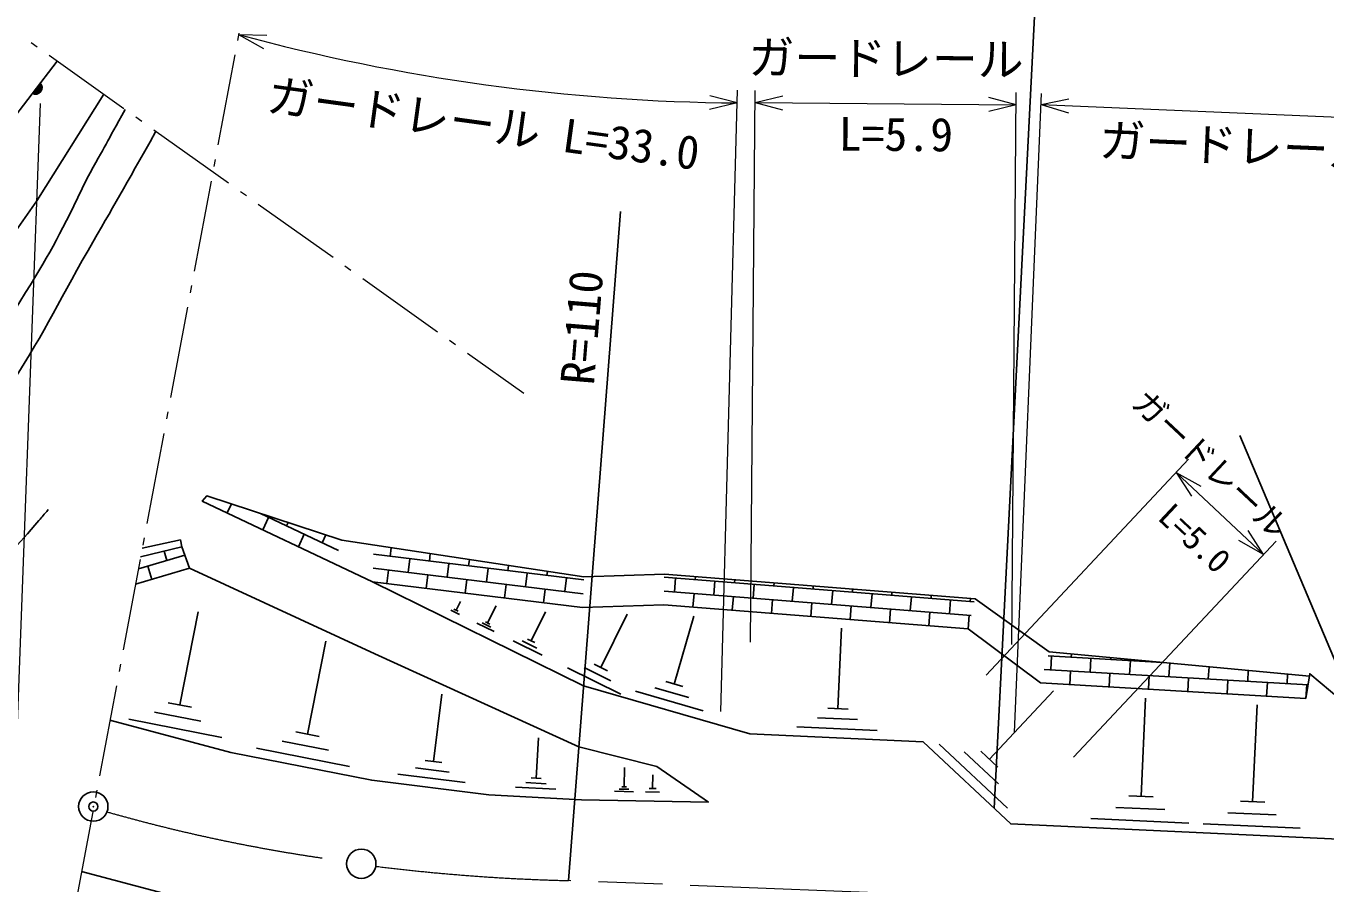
# Model space of a CAD drawing. Units: millimetres, scale not verified. Extents: x 40000 to 680000, y 20000 to 380000.
# Drawn here: x 340887 to 411763, y 278415 to 325142 of the extents above; entities that cross this region are included whole.
import ezdxf
from ezdxf.enums import TextEntityAlignment as Align

# ---------------------------------------------------------------- set-up
doc = ezdxf.new("R2010")
doc.units = ezdxf.units.MM
doc.header["$LTSCALE"] = 1000
doc.header["$PDMODE"] = 32
doc.header["$PDSIZE"] = 500
doc.linetypes.add('CHAIN', pattern=[18.5, 12, -1.5, 3.5, -1.5])
for name, color, linetype, lineweight in [('M-BGD', 7, 'Continuous', 25), ('M-BMK', 2, 'CHAIN', 13), ('M-BMK-HTXT', 7, 'Continuous', 13), ('M-BMK-SRVR', 3, 'Continuous', 25), ('M-STR-HTXT', 7, 'Continuous', 13), ('M-STR-STRC', 7, 'Continuous', 25)]:
    doc.layers.add(name, color=color, linetype=linetype, lineweight=lineweight)
doc.layers.add('M-OTRS', color=6, linetype='Continuous')
doc.styles.add('ＭＳ ゴシック', font='')
doc.styles.get('ＭＳ ゴシック').set_extended_font_data('MS Gothic')

msp = doc.modelspace()

# ---------------------------------------------------------------- linework, layer by layer
at = {"layer": 'M-BGD'}
for p, q in [((413110, 288489), (407071, 302811)), ((351853, 298592), (352085, 299080)), ((357922, 296545), (353675, 298558)), ((353796, 297671), (354117, 298348)), ((355088, 297888), (355173, 298066)), ((355738, 296750), (356060, 297427)), ((357031, 296967), (357232, 297390)), ((349550, 296285), (347013, 295537)), ((349380, 296751), (347137, 296199)), ((348563, 295994), (348411, 296512)), ((349380, 296751), (349807, 295579)), ((371302, 294937), (359836, 296337)), ((360747, 296226), (360804, 296696)), ((362881, 295965), (362931, 296375)), ((346857, 294709), (349807, 295579)), ((347744, 294971), (347532, 295690)), ((371269, 294185), (359809, 295585)), ((361723, 295351), (361814, 296095)), ((363857, 295090), (363948, 295835)), ((365015, 295704), (365058, 296055)), ((365991, 294830), (366082, 295574)), ((367149, 295444), (367185, 295735)), ((360565, 294737), (360656, 295481)), ((362699, 294476), (362790, 295221)), ((364833, 294215), (364924, 294960)), ((368125, 294569), (368216, 295313)), ((369283, 295183), (369312, 295414)), ((370260, 294308), (370350, 295053)), ((392587, 293743), (375689, 295085)), ((376237, 294289), (376297, 295037)), ((377368, 294952), (377382, 295128)), ((378380, 294119), (378440, 294867)), ((379511, 294781), (379525, 294958)), ((366967, 293955), (367058, 294699)), ((369102, 293694), (369192, 294439)), ((392420, 293004), (375672, 294334)), ((377249, 293456), (377309, 294204)), ((380524, 293949), (380583, 294696)), ((381655, 294611), (381669, 294787)), ((382667, 293779), (382726, 294526)), ((383798, 294441), (383812, 294617)), ((384810, 293608), (384870, 294356)), ((385941, 294271), (385955, 294447)), ((386953, 293438), (387013, 294186)), ((388084, 294101), (388098, 294277)), ((364337, 293294), (364572, 293772)), ((366053, 292593), (366517, 293534)), ((379393, 293286), (379452, 294034)), ((381536, 293116), (381595, 293864)), ((383679, 292946), (383739, 293694)), ((385822, 292776), (385882, 293523)), ((389097, 293268), (389156, 294016)), ((390228, 293931), (390242, 294107)), ((391240, 293098), (391299, 293846)), ((392371, 293760), (392385, 293936)), ((349277, 288121), (350270, 293193)), ((364517, 293058), (364040, 293293)), ((364457, 293236), (364218, 293353)), ((368435, 291620), (369215, 293205)), ((372226, 290164), (373660, 293074)), ((376227, 289259), (377298, 292961)), ((387966, 292606), (388025, 293353)), ((390109, 292435), (390168, 293183)), ((392252, 292265), (392312, 293013)), ((366408, 292126), (365467, 292590)), ((366230, 292360), (365760, 292592)), ((366171, 292535), (365935, 292651)), ((385154, 287922), (385356, 292311)), ((356238, 286534), (357231, 291606)), ((369032, 290833), (367447, 291614)), ((368733, 291227), (367941, 291617)), ((368633, 291522), (368237, 291718)), ((402838, 290438), (396608, 290799)), ((396761, 290039), (396805, 290787)), ((397878, 290725), (397888, 290900)), ((398908, 289914), (398951, 290663)), ((400024, 290601), (400030, 290700)), ((373323, 288720), (370412, 290153)), ((372774, 289442), (371319, 290159)), ((372590, 289985), (371862, 290343)), ((410786, 289226), (396399, 290060)), ((397791, 289228), (397835, 289977)), ((401054, 289790), (401098, 290539)), ((402171, 290477), (402172, 290500)), ((403201, 289666), (403243, 290400)), ((405347, 289541), (405385, 290200)), ((407493, 289417), (407527, 290001)), ((376690, 289126), (375765, 289393)), ((399938, 289103), (399981, 289852)), ((402084, 288979), (402127, 289728)), ((404230, 288855), (404274, 289604)), ((406377, 288730), (406420, 289479)), ((408523, 288606), (408567, 289355)), ((409640, 289293), (409669, 289801)), ((410670, 288482), (410713, 289231)), ((363103, 285040), (363560, 288713)), ((377810, 287799), (374109, 288869)), ((377019, 288529), (375168, 289064)), ((393409, 285168), (396904, 288895)), ((401679, 283145), (401927, 288487)), ((349911, 287997), (348643, 288245)), ((385703, 287897), (384606, 287947)), ((407764, 282849), (408009, 288135)), ((351565, 286356), (346492, 287349)), ((350421, 287239), (347884, 287735)), ((386227, 287323), (384032, 287424)), ((356872, 286410), (355604, 286658)), ((387299, 286724), (382909, 286926)), ((358526, 284769), (353453, 285762)), ((357382, 285651), (354846, 286148)), ((368708, 284134), (368830, 286324)), ((394398, 282489), (390672, 285984)), ((363562, 284983), (362644, 285097)), ((393904, 283829), (392040, 285576)), ((393875, 284731), (392943, 285605)), ((364826, 283893), (361152, 284350)), ((363964, 284467), (362128, 284695)), ((373498, 283664), (373517, 284704)), ((375047, 283563), (375061, 284315)), ((369772, 283526), (367583, 283648)), ((369240, 283830), (368145, 283891)), ((368982, 284119), (368434, 284150)), ((373755, 283529), (373235, 283539)), ((373628, 283662), (373368, 283667)), ((375235, 283560), (374860, 283567)), ((374013, 283394), (372973, 283414)), ((375420, 283368), (374668, 283382)), ((402347, 283114), (401011, 283176)), ((408424, 282818), (407103, 282879)), ((402983, 282415), (400312, 282539)), ((409055, 282127), (406411, 282249)), ((404288, 281686), (398946, 281933)), ((410346, 281404), (405059, 281650))]:
    msp.add_line(p, q, dxfattribs=at)
for points in [[(228829, 267969), (242557, 272240), (248561, 274460), (262444, 279579), (289915, 289518), (301335, 293760), (307759, 296051), (314316, 298754), (319435, 301425), (325676, 305174), (332497, 310313), (338480, 317879), (342591, 323233)], [(228943, 261470), (244162, 267267), (250533, 269647), (270163, 277047), (291687, 284855), (302847, 289055), (309379, 291805), (316152, 294813), (322110, 297589), (330604, 302817), (335994, 307802), (341486, 315618), (345135, 321422)], [(358109, 297102), (350742, 299521), (350493, 299237), (359783, 294832)], [(347226, 296673), (349302, 297121), (349380, 296751)], [(410858, 289690), (396669, 291013), (392627, 293917), (375693, 295262), (371309, 295114), (358109, 297102)], [(378088, 282819), (375281, 284762), (371029, 285833), (359906, 290903), (349807, 295579)], [(359783, 294832), (371288, 289165), (380353, 286542), (389809, 286108), (394577, 281636), (417898, 280553), (424361, 280376)], [(410670, 288482), (396190, 289321), (392252, 292265), (375655, 293583), (371236, 293434), (359783, 294832)], [(410670, 288482), (410879, 289826), (413132, 287937)], [(345466, 287295), (352051, 285527), (359736, 284022), (366118, 283228), (371182, 282947), (378088, 282819)], [(343919, 279048), (353355, 276538), (360600, 275711), (367987, 275135)]]:
    msp.add_lwpolyline(points, dxfattribs=at)
for radius, start, end in [(354, 241.27628, 43.68146), (283, 243.50032, 41.45742), (212, 247.24664, 37.71109), (142, 254.95837, 29.99936), (100, 265.27604, 19.6817)]:
    msp.add_arc((341406, 321779), radius, start, end, dxfattribs=at)
msp.add_open_spline([(346292, 320598), (345251, 318704), (345251, 318704), (344209, 316809)], degree=3, dxfattribs=at)
for points, knots in [([(347974, 319401), (346183, 316234), (345727, 315431), (344270, 312897), (342545, 309895), (341751, 308103), (339812, 305234), (338394, 303137), (337629, 301907), (335849, 300107), (334498, 298741), (333607, 298116), (332141, 296874), (331313, 296172), (330842, 295789), (330008, 295094), (329710, 294845), (329543, 294706), (329245, 294458), (326954, 292557), (326209, 291978), (323325, 289659)], [0, 0, 0, 0, 1, 1, 1, 2, 2, 2, 3, 3, 3, 4, 4, 4, 5, 5, 5, 6, 6, 6, 7, 7, 7, 7]), ([(319759, 290484), (322258, 292282), (322885, 292732), (324887, 294175), (326503, 295341), (327510, 295866), (329024, 297162), (331900, 299625), (333505, 301052), (335962, 303933), (338062, 306394), (339161, 307859), (340865, 310609), (342314, 312948), (342777, 313846), (344209, 316809)], [0, 0, 0, 0, 1, 1, 1, 2, 2, 2, 3, 3, 3, 4, 4, 4, 5, 5, 5, 5]), ([(330064, 285701), (330832, 286068), (331091, 286181), (331681, 286598), (332174, 286945), (332440, 287160), (332866, 287585), (333423, 288140), (333642, 288535), (334140, 289143), (334911, 290087), (335339, 290618), (336113, 291559), (336236, 291709), (336311, 291788), (336432, 291941), (337272, 293006), (337673, 293657), (338533, 294707), (339677, 296102), (340421, 296795), (341589, 298172), (341788, 298407), (341853, 298481), (342098, 298776)], [0, 0, 0, 0, 1, 1, 1, 2, 2, 2, 3, 3, 3, 4, 4, 4, 5, 5, 5, 6, 6, 6, 7, 7, 7, 8, 8, 8, 8])]:
    msp.add_open_spline(points, degree=3, knots=knots, dxfattribs=at)
at = {"layer": 'M-BMK'}
msp.add_line((426051, 276367), (370464, 278545), dxfattribs=at)
for centre, radius, start, end in [((370127, 369411), 90584, 254.09428, 262.5474), ((373081, 384702), 106189, 262.9002, 268.58809)]:
    msp.add_arc(centre, radius, start, end, dxfattribs=at)
at = {"layer": 'M-BMK-HTXT'}
for p, q in [((352494, 324749), (352420, 324356)), ((341171, 324244), (341497, 324012)), ((342148, 323548), (346222, 320648)), ((352272, 323569), (351350, 318655)), ((346873, 320184), (347199, 319952)), ((347851, 319488), (351924, 316589)), ((351203, 317869), (351129, 317476)), ((350982, 316690), (350059, 311775)), ((352576, 316125), (352902, 315893)), ((353553, 315429), (357627, 312529)), ((358278, 312065), (358604, 311833)), ((359256, 311369), (363329, 308469)), ((349912, 310989), (349838, 310596)), ((349691, 309810), (348768, 304895)), ((363981, 308005), (364307, 307773)), ((364958, 307309), (368034, 305120)), ((348621, 304109), (348547, 303716)), ((348400, 302930), (347478, 298015)), ((347330, 297229), (347256, 296836)), ((347109, 296050), (346187, 291135)), ((346039, 290349), (345965, 289956)), ((345818, 289170), (344896, 284256)), ((344748, 283469), (344674, 283076)), ((344527, 282290), (343605, 277376))]:
    msp.add_line(p, q, dxfattribs=at)
at = {"layer": 'M-BMK-SRVR'}
msp.add_line((370464, 278545), (373293, 315024), dxfattribs=at)
for centre in [(344556, 282583), (359168, 279463)]:
    msp.add_circle(centre, 800, dxfattribs=at)
at = {"layer": 'M-OTRS'}
msp.add_point((344556, 282583), dxfattribs=at)
at = {"layer": 'M-STR-HTXT'}
for p, q in [((352480, 324675), (353830, 323921)), ((352480, 324675), (354026, 324645)), ((379661, 320946), (378164, 321334)), ((378768, 287772), (379679, 321639)), ((380395, 291542), (380648, 321631)), ((380643, 320968), (382146, 321330)), ((394875, 320848), (393378, 321236)), ((394628, 291423), (394880, 321512)), ((394789, 286631), (396261, 321453)), ((396236, 320853), (397751, 321164)), ((341653, 320919), (340182, 281224)), ((379661, 320946), (378158, 320584)), ((380643, 320968), (394875, 320848)), ((380643, 320968), (382139, 320580)), ((394875, 320848), (393372, 320486)), ((396236, 320853), (426020, 319593)), ((396236, 320853), (397719, 320415)), ((393229, 289755), (404274, 301532)), ((403590, 300802), (408359, 296330)), ((403590, 300802), (404428, 299503)), ((403590, 300802), (404941, 300050)), ((397998, 285283), (409043, 297059)), ((408359, 296330), (407008, 297082)), ((408359, 296330), (407521, 297629))]:
    msp.add_line(p, q, dxfattribs=at)
msp.add_arc((380590, 428639), 107698, 254.86987, 269.5055, dxfattribs=at)
at = {"layer": 'M-STR-STRC'}
msp.add_line((393669, 282488), (396754, 342964), dxfattribs=at)

# ---------------------------------------------------------------- texts
at = {"layer": 'M-BMK-SRVR', "style": 'ＭＳ ゴシック'}
msp.add_text('R=110', height=1833, rotation=85.277, dxfattribs=at).set_placement((370932, 305596), align=Align.MIDDLE_LEFT)
at = {"layer": 'M-STR-HTXT', "style": 'ＭＳ ゴシック'}
for s, height, rotation, p in [('ガードレール', 1833, 359.519, (387767, 321908)), ('ガードレール L=33.0', 1833, 352.188, (365635, 318350)), (' L=5.9', 1833, 359.519, (387680, 317784)), ('ガードレール L=29.5', 1833, 357.578, (411206, 316971)), ('ガードレール', 1320, 316.836, (404749, 300513)), (' L=5.0', 1320, 316.836, (403560, 296758))]:
    msp.add_text(s, height=height, rotation=rotation, dxfattribs=at).set_placement(p, align=Align.BOTTOM_CENTER)

doc.saveas('drawing.dxf')
